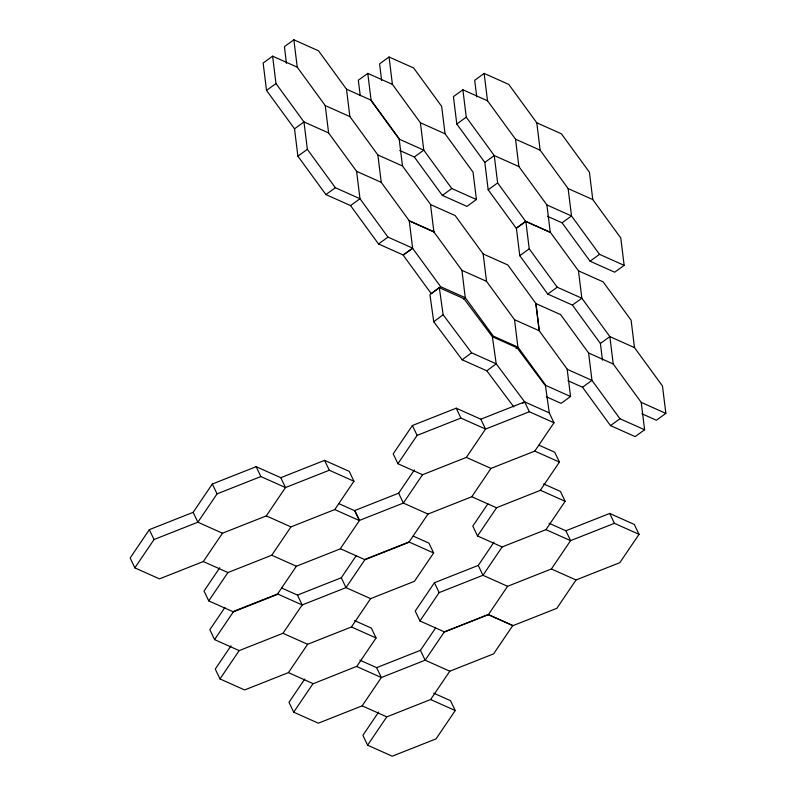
<?xml version="1.0" encoding="UTF-8"?>
<svg xmlns="http://www.w3.org/2000/svg" width="796" height="796" viewBox="0 0 796 796"><rect width="100%" height="100%" fill="white"/><g stroke="black" fill="none" stroke-linecap="round" stroke-linejoin="round"><path stroke-width="1.19" d="M256.153 466.685L260.859 476.555L285.495 487.56L280.779 477.69L256.153 466.685L212.333 484.008L193.149 512.335L149.33 529.658L130.146 557.996L134.852 567.866L159.479 578.871L203.298 561.548L222.482 533.211L266.302 515.888L285.495 487.56L329.305 470.237L353.941 481.242L334.748 509.569L290.938 526.892L271.744 555.23L227.925 572.553L208.741 600.88L233.367 611.885L277.187 594.562L296.381 566.235L340.19 548.912L359.533 520.385L403.353 503.062L422.537 474.724L466.356 457.401L485.54 429.074L529.36 411.751L553.986 422.756L534.803 451.083L490.983 468.406L471.799 496.734L427.979 514.067L408.796 542.394L364.976 559.717L340.34 548.713M134.852 567.866L154.036 539.539L197.856 522.206L217.049 493.878L260.859 476.555M219.796 567.737L204.035 591.01L208.741 600.88M224.91 607.477L209.836 629.736L214.542 639.606L239.168 650.611L282.988 633.288L302.172 604.96L345.991 587.627L365.175 559.299L408.995 541.976L433.631 552.981L414.437 581.309L370.618 598.642L351.434 626.969L307.614 644.292L288.431 672.62L244.611 689.953L219.985 678.938L215.268 669.068L231.039 645.795M214.542 639.606L233.726 611.278L277.545 593.955L302.172 604.96L297.465 595.09L281.794 588.085M219.985 678.938L239.168 650.611M456.207 408.199L460.914 418.069L485.54 429.074L480.834 419.203L456.207 408.199L412.388 425.522L393.194 453.849L397.91 463.72L422.537 474.724M397.91 463.72L417.094 435.392L460.914 418.069M297.465 595.09L341.285 577.757L356.359 555.499M359.533 520.385L354.827 510.515L398.637 493.182L414.398 469.919M304.759 679.038L288.998 702.301L293.704 712.181L318.33 723.186L362.15 705.853L381.344 677.525L425.154 660.202L444.347 631.875L488.157 614.552L512.793 625.557L493.6 653.884L449.79 671.207L430.596 699.535L386.776 716.868L367.593 745.195L392.219 756.2L436.039 738.877L455.232 710.549L450.516 700.669L433.73 693.167M293.704 712.181L312.888 683.844L356.877 666.302L376.06 637.974L371.354 628.104L354.558 620.601M494.008 542.146L478.247 565.419L434.427 582.742L415.233 611.079L419.95 620.95L444.576 631.954L488.396 614.631L507.579 586.294L551.399 568.971L570.583 540.643L614.403 523.32L639.039 534.325L619.845 562.653L576.025 579.976L556.842 608.313L513.022 625.636L488.396 614.631M487.878 503.828L472.804 526.086L477.51 535.957L502.137 546.961L545.957 529.638L565.14 501.311L560.434 491.43L543.648 483.928M419.95 620.95L439.133 592.622L482.953 575.289L502.137 546.961M477.51 535.957L496.694 507.629M378.647 712.052L362.886 735.325L367.593 745.195M359.842 660.153L376.627 667.655L420.447 650.332L435.521 628.074M540.245 490.416L559.429 462.088L554.722 452.218L539.051 445.213M529.36 411.751L524.654 401.871L496.207 363.812L492.386 336.758L463.949 298.699L439.312 287.694L429.93 294.679L433.74 321.733L462.187 359.802L486.814 370.807L513.808 406.915M433.74 321.733L443.133 314.748L439.312 287.694M462.187 359.802L471.58 352.807L496.207 363.812L486.814 370.807M522.773 403.274L524.654 401.871L549.28 412.885L553.986 422.756M546.534 396.856L561.081 403.353L570.543 396.507L545.907 385.493L517.907 347.106L493.281 336.101L465.282 297.714L440.646 286.709L412.646 248.322L409.243 220.741L381.244 182.344L377.871 154.961L349.872 116.574L346.499 89.192L318.5 50.805L293.863 39.8L284.411 46.656L286.46 63.322M297.236 67.182L272.61 56.178L263.148 63.033L266.521 90.416L294.52 128.803L297.893 156.185L325.892 194.572L350.529 205.577L378.528 243.964L403.154 254.969L412.607 248.123L387.98 237.118L359.981 198.721L356.608 171.339L328.609 132.952L325.236 105.569L297.236 67.182L293.863 39.8M266.521 90.416L275.983 83.56L272.61 56.178M399.771 150.494L414.328 157.001L442.327 195.388L466.954 206.393L476.416 199.537L473.043 172.155L445.044 133.768L441.671 106.385L413.671 67.998L389.045 56.994L379.583 63.849L381.632 80.515M476.416 199.537L451.78 188.533L423.78 150.145L420.407 122.763L392.408 84.376L367.782 73.371L358.329 80.227L360.23 95.699M294.52 128.803L303.982 121.947L328.609 132.952M297.893 156.185L307.355 149.33L303.982 121.947L275.983 83.56M547.509 216.303L562.066 222.81L590.065 261.197L614.691 272.202L624.154 265.357L599.517 254.352L571.518 215.955L568.145 188.572L540.146 150.185L536.783 122.803L508.773 84.416L484.147 73.411L474.695 80.267L476.744 96.933M487.52 100.793L462.884 89.789L453.431 96.634L456.805 124.027L484.804 162.414L488.177 189.796L516.176 228.183L525.629 221.328L550.265 232.333L546.892 204.95L518.893 166.563L515.519 139.181L487.52 100.793L484.147 73.411M325.892 194.572L335.355 187.717L359.981 198.721L350.529 205.577M456.805 124.027L466.257 117.171L462.884 89.789M414.328 157.001L423.78 150.145L399.154 139.141L371.155 100.754L367.782 73.371M484.804 162.414L494.256 155.558L518.893 166.563M442.327 195.388L451.78 188.533M378.528 243.964L387.98 237.118M488.177 189.796L497.629 182.941L494.256 155.558L466.257 117.171M412.646 248.322L403.194 255.178L431.193 293.565L440.646 286.709M567.956 380.717L582.513 387.224L610.512 425.611L635.138 436.616L644.601 429.76L641.228 402.378L613.228 363.991L609.855 336.608L581.856 298.221L578.483 270.839L550.484 232.452L525.857 221.447L516.395 228.293L519.768 255.675L547.767 294.072L572.394 305.077L600.403 343.464L602.453 360.13M562.066 222.81L571.518 215.955L546.892 204.95M519.768 255.675L529.221 248.83L525.857 221.447M463.391 299.087L465.282 297.714L461.909 270.332L433.91 231.944L430.497 204.363L402.497 165.976L399.124 138.584L371.125 100.197L346.499 89.192M590.065 261.197L599.517 254.352M547.767 294.072L557.23 287.217L581.856 298.221L572.394 305.077M516.017 348.479L517.907 347.106L514.534 319.723L486.535 281.336L483.172 253.954L455.163 215.567L430.536 204.562M600.403 343.464L609.855 336.608L634.482 347.613L662.481 386L665.854 413.383L656.402 420.238L641.845 413.741M582.513 387.224L591.965 380.369L588.592 352.986L560.593 314.599L535.967 303.594L539.34 330.977M610.512 425.611L619.965 418.756L644.601 429.76M280.779 477.69L324.599 460.367L349.235 471.371L353.941 481.242M480.834 419.203L524.654 401.871M549.081 523.27L565.876 530.773L609.696 513.45L634.322 524.455L639.039 534.325M536.783 122.803L561.409 133.808L589.408 172.195L592.781 199.577L620.78 237.974L624.154 265.357M515.519 139.181L540.146 150.185M568.145 188.572L592.781 199.577M420.407 122.763L445.044 133.768M325.236 105.569L349.872 116.574M377.871 154.961L402.497 165.976M356.608 171.339L381.244 182.344M578.483 270.839L603.109 281.844L631.119 320.231L634.482 347.613M409.243 220.741L433.87 231.745M409.273 220.94L433.91 231.944M483.172 253.954L507.798 264.959L535.798 303.346L539.171 330.728L567.339 369.364L591.965 380.369L619.965 418.756M461.909 270.332L486.535 281.336M514.534 319.723L539.171 330.728M588.592 352.986L613.228 363.991M641.228 402.378L665.854 413.383M492.386 336.758L517.022 347.762L545.469 385.821L549.28 412.885M534.803 451.083L559.429 462.088M565.14 501.311L540.514 490.296L496.425 507.749L471.799 496.734M466.356 457.401L490.983 468.406M545.957 529.638L570.583 540.643L565.876 530.773M551.399 568.971L576.025 579.976M427.979 514.067L403.353 503.062L398.637 493.182M413.243 536.106L428.915 543.111L433.631 552.981M338.996 503.699L354.678 510.704L359.384 520.574L334.748 509.569M507.579 586.294L482.953 575.289L478.247 565.419M266.302 515.888L290.938 526.892M370.618 598.642L345.991 587.627L341.285 577.757M222.482 533.211L197.856 522.206L193.149 512.335M271.744 555.23L296.381 566.235M351.434 626.969L376.06 637.974M449.79 671.207L425.154 660.202L420.447 650.332M203.298 561.548L227.925 572.553M282.988 633.288L307.614 644.292M356.707 666.521L381.344 677.525L376.627 667.655M430.596 699.535L455.232 710.549M288.431 672.62L313.057 683.625M362.15 705.853L386.776 716.868M443.133 314.748L471.58 352.807M497.629 182.941L525.629 221.328M529.221 248.83L557.23 287.217M307.355 149.33L335.355 187.717M609.696 513.45L614.403 523.32M412.388 425.522L417.094 435.392M434.427 582.742L439.133 592.622M324.599 460.367L329.305 470.237M212.333 484.008L217.049 493.878M149.33 529.658L154.036 539.539M567.17 369.125L570.543 396.507M389.045 56.994L392.408 84.376"/></g></svg>
